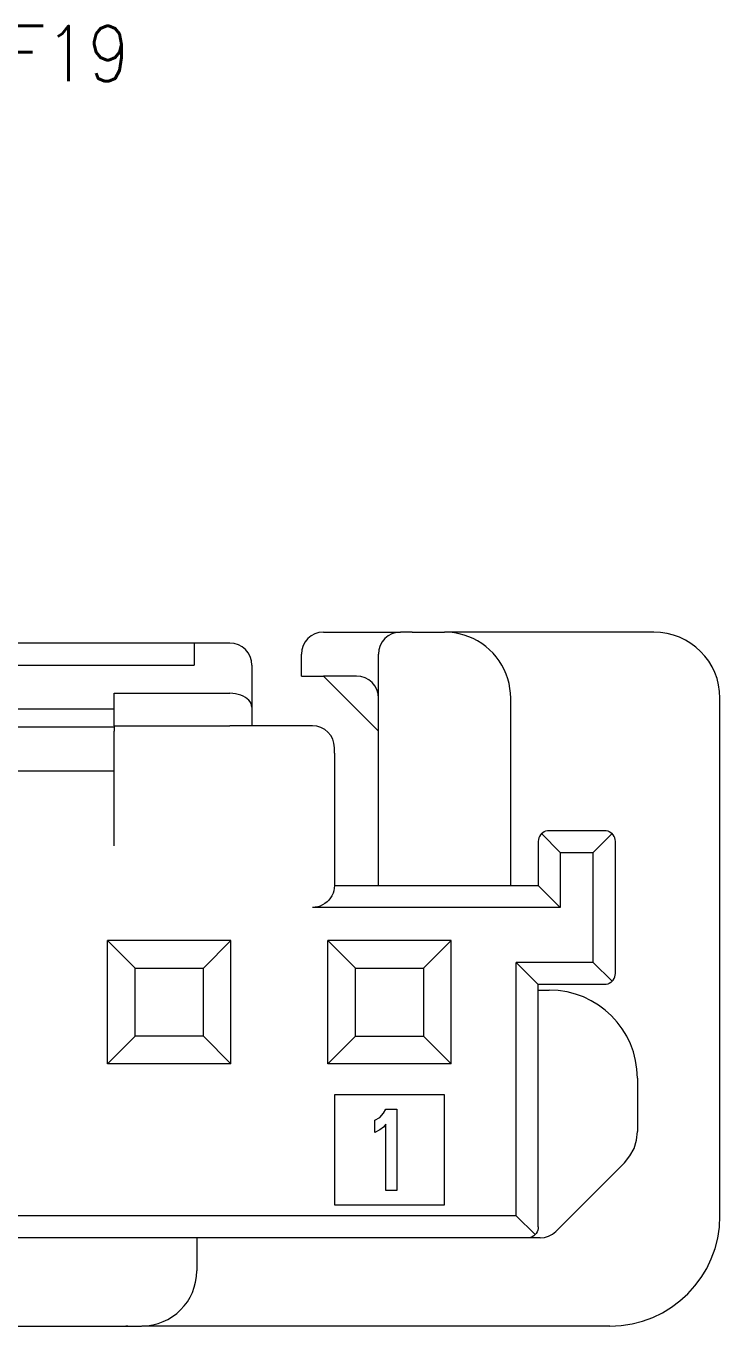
# Model space of a CAD drawing. Header units: inches. Extents: x 47316 to 59086, y 3141 to 11743.
# Drawn here: x 51314.1 to 51345.6, y 7013.2 to 7072.3 of the extents above; entities that cross this region are included whole.
import ezdxf

# ---------------------------------------------------------------- set-up
doc = ezdxf.new("R2010")
doc.units = ezdxf.units.IN
doc.header["$MEASUREMENT"] = 0
doc.styles.get("Standard").update_dxf_attribs({"font": ''})
doc.styles.get('Standard').set_extended_font_data('SimSun')

msp = doc.modelspace()

# ---------------------------------------------------------------- linework, layer by layer
at = {"lineweight": 0}
for p, q in [((51327.446, 7044.727), (51327.258, 7044.669)), ((51327.647, 7044.747), (51327.446, 7044.727)), ((51327.647, 7044.747), (51331.147, 7044.747)), ((51330.946, 7044.727), (51330.758, 7044.669)), ((51331.147, 7044.747), (51330.946, 7044.727)), ((51331.338, 7044.747), (51331.147, 7044.747)), ((51331.514, 7044.747), (51331.338, 7044.747)), ((51331.672, 7044.747), (51331.514, 7044.747)), ((51331.672, 7044.747), (51333.147, 7044.747)), ((51333.372, 7044.739), (51333.147, 7044.747)), ((51342.647, 7044.747), (51333.147, 7044.747)), ((51333.594, 7044.714), (51333.372, 7044.739)), ((51333.815, 7044.672), (51333.594, 7044.714)), ((51334.032, 7044.614), (51333.815, 7044.672)), ((51342.954, 7044.732), (51342.647, 7044.747)), ((51343.252, 7044.686), (51342.954, 7044.732)), ((51343.539, 7044.612), (51343.252, 7044.686)), ((51320.783, 7044.247), (51300.512, 7044.247)), ((51320.925, 7044.247), (51320.783, 7044.247)), ((51321.065, 7044.247), (51320.925, 7044.247)), ((51321.199, 7044.247), (51321.065, 7044.247)), ((51321.324, 7044.247), (51321.199, 7044.247)), ((51321.438, 7044.247), (51321.324, 7044.247)), ((51321.539, 7044.247), (51321.438, 7044.247)), ((51321.624, 7044.247), (51321.539, 7044.247)), ((51321.693, 7044.247), (51321.624, 7044.247)), ((51321.743, 7044.247), (51321.693, 7044.247)), ((51321.773, 7044.247), (51321.743, 7044.247)), ((51321.783, 7044.247), (51321.773, 7044.247)), ((51323.397, 7044.247), (51321.783, 7044.247)), ((51321.783, 7044.247), (51321.783, 7044.237)), ((51321.783, 7044.237), (51321.783, 7044.207)), ((51321.783, 7044.207), (51321.783, 7044.157)), ((51321.783, 7044.157), (51321.783, 7044.088)), ((51321.783, 7044.088), (51321.783, 7044.003)), ((51323.599, 7044.227), (51323.397, 7044.247)), ((51323.787, 7044.169), (51323.599, 7044.227)), ((51323.956, 7044.076), (51323.787, 7044.169)), ((51326.726, 7044.136), (51326.668, 7043.949)), ((51326.818, 7044.306), (51326.726, 7044.136)), ((51326.94, 7044.454), (51326.818, 7044.306)), ((51327.088, 7044.576), (51326.94, 7044.454)), ((51327.258, 7044.669), (51327.088, 7044.576)), ((51330.226, 7044.136), (51330.168, 7043.949)), ((51330.318, 7044.306), (51330.226, 7044.136)), ((51330.44, 7044.454), (51330.318, 7044.306)), ((51330.588, 7044.576), (51330.44, 7044.454)), ((51330.758, 7044.669), (51330.588, 7044.576)), ((51334.243, 7044.54), (51334.032, 7044.614)), ((51334.449, 7044.45), (51334.243, 7044.54)), ((51334.647, 7044.345), (51334.449, 7044.45)), ((51334.837, 7044.226), (51334.647, 7044.345)), ((51335.018, 7044.093), (51334.837, 7044.226)), ((51335.188, 7043.946), (51335.018, 7044.093)), ((51343.815, 7044.511), (51343.539, 7044.612)), ((51344.077, 7044.385), (51343.815, 7044.511)), ((51344.325, 7044.235), (51344.077, 7044.385)), ((51344.556, 7044.062), (51344.325, 7044.235)), ((51321.783, 7044.003), (51321.783, 7043.902)), ((51321.783, 7043.902), (51321.783, 7043.788)), ((51321.783, 7043.788), (51321.783, 7043.663)), ((51321.783, 7043.663), (51321.783, 7043.529)), ((51321.783, 7043.529), (51321.783, 7043.389)), ((51324.104, 7043.954), (51323.956, 7044.076)), ((51324.227, 7043.806), (51324.104, 7043.954)), ((51324.319, 7043.636), (51324.227, 7043.806)), ((51324.377, 7043.449), (51324.319, 7043.636)), ((51326.668, 7043.949), (51326.647, 7043.747)), ((51326.647, 7042.747), (51326.647, 7043.747)), ((51330.168, 7043.949), (51330.147, 7043.747)), ((51330.147, 7033.247), (51330.147, 7043.747)), ((51335.346, 7043.788), (51335.188, 7043.946)), ((51335.493, 7043.618), (51335.346, 7043.788)), ((51335.626, 7043.437), (51335.493, 7043.618)), ((51344.769, 7043.868), (51344.556, 7044.062)), ((51344.962, 7043.655), (51344.769, 7043.868)), ((51345.135, 7043.424), (51344.962, 7043.655)), ((51299.512, 7043.247), (51321.783, 7043.247)), ((51321.783, 7043.389), (51321.783, 7043.247)), ((51324.397, 7043.247), (51324.377, 7043.449)), ((51324.397, 7043.247), (51324.397, 7041.339)), ((51335.745, 7043.247), (51335.626, 7043.437)), ((51335.85, 7043.049), (51335.745, 7043.247)), ((51335.94, 7042.843), (51335.85, 7043.049)), ((51345.285, 7043.177), (51345.135, 7043.424)), ((51345.412, 7042.915), (51345.285, 7043.177)), ((51345.512, 7042.639), (51345.412, 7042.915)), ((51326.647, 7042.747), (51326.658, 7042.747)), ((51326.658, 7042.747), (51326.688, 7042.747)), ((51326.688, 7042.747), (51326.738, 7042.747)), ((51326.738, 7042.747), (51326.806, 7042.747)), ((51326.806, 7042.747), (51326.892, 7042.747)), ((51326.892, 7042.747), (51326.992, 7042.747)), ((51326.992, 7042.747), (51327.107, 7042.747)), ((51327.107, 7042.747), (51327.232, 7042.747)), ((51327.232, 7042.747), (51327.366, 7042.747)), ((51327.366, 7042.747), (51327.505, 7042.747)), ((51327.505, 7042.747), (51327.647, 7042.747)), ((51329.147, 7042.747), (51327.647, 7042.747)), ((51327.647, 7042.747), (51330.147, 7040.247)), ((51329.349, 7042.727), (51329.147, 7042.747)), ((51329.537, 7042.669), (51329.349, 7042.727)), ((51329.706, 7042.576), (51329.537, 7042.669)), ((51329.854, 7042.454), (51329.706, 7042.576)), ((51329.977, 7042.306), (51329.854, 7042.454)), ((51336.014, 7042.631), (51335.94, 7042.843)), ((51336.072, 7042.415), (51336.014, 7042.631)), ((51336.114, 7042.194), (51336.072, 7042.415)), ((51345.586, 7042.352), (51345.512, 7042.639)), ((51345.632, 7042.054), (51345.586, 7042.352)), ((51318.147, 7041.969), (51323.397, 7041.969)), ((51318.147, 7040.497), (51318.147, 7041.969)), ((51323.528, 7041.964), (51323.397, 7041.969)), ((51323.656, 7041.948), (51323.528, 7041.964)), ((51323.78, 7041.921), (51323.656, 7041.948)), ((51323.897, 7041.885), (51323.78, 7041.921)), ((51324.006, 7041.839), (51323.897, 7041.885)), ((51324.104, 7041.785), (51324.006, 7041.839)), ((51324.191, 7041.723), (51324.104, 7041.785)), ((51324.263, 7041.654), (51324.191, 7041.723)), ((51330.069, 7042.136), (51329.977, 7042.306)), ((51330.127, 7041.949), (51330.069, 7042.136)), ((51330.147, 7041.747), (51330.127, 7041.949)), ((51336.139, 7041.971), (51336.114, 7042.194)), ((51336.147, 7041.747), (51336.139, 7041.971)), ((51336.147, 7033.247), (51336.147, 7041.747)), ((51345.647, 7041.747), (51345.632, 7042.054)), ((51345.647, 7032.615), (51345.647, 7041.747)), ((51318.147, 7041.247), (51303.147, 7041.247)), ((51324.321, 7041.58), (51324.263, 7041.654)), ((51324.363, 7041.502), (51324.321, 7041.58)), ((51324.389, 7041.422), (51324.363, 7041.502)), ((51324.397, 7041.339), (51324.389, 7041.422)), ((51324.397, 7041.339), (51324.397, 7040.497)), ((51303.147, 7040.453), (51318.147, 7040.453)), ((51318.147, 7040.428), (51303.147, 7040.428)), ((51318.147, 7040.497), (51318.147, 7040.453)), ((51318.147, 7040.497), (51323.397, 7040.497)), ((51318.147, 7040.428), (51318.147, 7040.249)), ((51318.147, 7040.233), (51318.147, 7040.249)), ((51318.147, 7040.196), (51318.147, 7040.233)), ((51318.147, 7040.137), (51318.147, 7040.196)), ((51318.147, 7040.057), (51318.147, 7040.137)), ((51318.147, 7039.955), (51318.147, 7040.057)), ((51318.147, 7039.833), (51318.147, 7039.955)), ((51327.147, 7040.497), (51323.397, 7040.497)), ((51327.349, 7040.477), (51327.147, 7040.497)), ((51327.537, 7040.419), (51327.349, 7040.477)), ((51327.706, 7040.326), (51327.537, 7040.419)), ((51327.854, 7040.204), (51327.706, 7040.326)), ((51327.977, 7040.056), (51327.854, 7040.204)), ((51328.069, 7039.886), (51327.977, 7040.056)), ((51318.147, 7039.691), (51318.147, 7039.833)), ((51318.147, 7039.529), (51318.147, 7039.691)), ((51318.147, 7039.349), (51318.147, 7039.529)), ((51328.127, 7039.699), (51328.069, 7039.886)), ((51328.147, 7039.497), (51328.127, 7039.699)), ((51328.147, 7039.249), (51328.147, 7039.497)), ((51318.147, 7039.15), (51318.147, 7039.349)), ((51318.147, 7038.934), (51318.147, 7039.15)), ((51318.147, 7038.702), (51318.147, 7038.934)), ((51328.147, 7039.249), (51328.147, 7039.234)), ((51328.147, 7039.234), (51328.147, 7039.199)), ((51328.147, 7039.199), (51328.147, 7039.143)), ((51328.147, 7039.143), (51328.147, 7039.066)), ((51328.147, 7039.066), (51328.147, 7038.969)), ((51328.147, 7038.969), (51328.147, 7038.853)), ((51328.147, 7038.853), (51328.147, 7038.717)), ((51303.147, 7038.445), (51318.147, 7038.445)), ((51318.147, 7038.454), (51318.147, 7038.702)), ((51318.147, 7038.192), (51318.147, 7038.454)), ((51318.147, 7037.917), (51318.147, 7038.192)), ((51328.147, 7038.717), (51328.147, 7038.563)), ((51328.147, 7038.563), (51328.147, 7038.392)), ((51328.147, 7038.392), (51328.147, 7038.204)), ((51328.147, 7038.204), (51328.147, 7038)), ((51318.147, 7037.63), (51318.147, 7037.917)), ((51318.147, 7037.332), (51318.147, 7037.63)), ((51328.147, 7038), (51328.147, 7037.781)), ((51328.147, 7037.781), (51328.147, 7037.548)), ((51318.147, 7037.024), (51318.147, 7037.332)), ((51318.147, 7036.708), (51318.147, 7037.024)), ((51328.147, 7037.548), (51328.147, 7037.304)), ((51328.147, 7037.304), (51328.147, 7037.047)), ((51328.147, 7037.047), (51328.147, 7036.781)), ((51318.147, 7036.385), (51318.147, 7036.708)), ((51328.147, 7036.781), (51328.147, 7036.506)), ((51328.147, 7036.506), (51328.147, 7036.224)), ((51318.147, 7036.057), (51318.147, 7036.385)), ((51318.147, 7035.724), (51318.147, 7036.057)), ((51328.147, 7036.224), (51328.147, 7035.936)), ((51328.147, 7035.936), (51328.147, 7035.644)), ((51318.147, 7035.388), (51318.147, 7035.724)), ((51318.147, 7035.051), (51318.147, 7035.388)), ((51328.147, 7035.644), (51328.147, 7035.348)), ((51328.147, 7035.348), (51328.147, 7035.051)), ((51337.403, 7035.325), (51337.397, 7035.247)), ((51337.397, 7035.247), (51337.397, 7033.247)), ((51337.422, 7035.402), (51337.403, 7035.325)), ((51337.452, 7035.474), (51337.422, 7035.402)), ((51337.493, 7035.541), (51337.452, 7035.474)), ((51337.544, 7035.601), (51337.493, 7035.541)), ((51337.544, 7035.601), (51337.603, 7035.652)), ((51337.544, 7035.601), (51338.397, 7034.747)), ((51337.603, 7035.652), (51337.67, 7035.693)), ((51337.67, 7035.693), (51337.743, 7035.723)), ((51337.743, 7035.723), (51337.819, 7035.741)), ((51337.819, 7035.741), (51337.897, 7035.747)), ((51337.897, 7035.747), (51340.397, 7035.747)), ((51339.897, 7034.747), (51340.751, 7035.601)), ((51340.397, 7035.747), (51340.476, 7035.741)), ((51340.476, 7035.741), (51340.552, 7035.723)), ((51340.552, 7035.723), (51340.624, 7035.693)), ((51340.624, 7035.693), (51340.691, 7035.652)), ((51340.691, 7035.652), (51340.751, 7035.601)), ((51340.802, 7035.541), (51340.751, 7035.601)), ((51340.843, 7035.474), (51340.802, 7035.541)), ((51340.873, 7035.402), (51340.843, 7035.474)), ((51340.891, 7035.325), (51340.873, 7035.402)), ((51340.897, 7035.247), (51340.891, 7035.325)), ((51340.897, 7029.247), (51340.897, 7035.247)), ((51328.147, 7035.051), (51328.147, 7033.247)), ((51338.397, 7034.747), (51338.397, 7032.247)), ((51338.397, 7034.747), (51339.897, 7034.747)), ((51339.897, 7029.747), (51339.897, 7034.747)), ((51328.082, 7032.893), (51328.033, 7032.782)), ((51328.118, 7033.008), (51328.082, 7032.893)), ((51328.14, 7033.127), (51328.118, 7033.008)), ((51328.147, 7033.247), (51328.14, 7033.127)), ((51328.147, 7033.247), (51337.397, 7033.247)), ((51338.397, 7032.247), (51337.397, 7033.247)), ((51327.502, 7032.312), (51327.387, 7032.276)), ((51327.612, 7032.362), (51327.502, 7032.312)), ((51327.715, 7032.424), (51327.612, 7032.362)), ((51327.81, 7032.499), (51327.715, 7032.424)), ((51327.896, 7032.584), (51327.81, 7032.499)), ((51327.97, 7032.679), (51327.896, 7032.584)), ((51328.033, 7032.782), (51327.97, 7032.679)), ((51345.647, 7032.168), (51345.647, 7032.615)), ((51327.268, 7032.254), (51327.147, 7032.247)), ((51338.397, 7032.247), (51327.147, 7032.247)), ((51327.387, 7032.276), (51327.268, 7032.254)), ((51345.647, 7032.058), (51345.647, 7032.168)), ((51345.647, 7031.928), (51345.647, 7032.058)), ((51345.647, 7031.779), (51345.647, 7031.928)), ((51345.647, 7031.612), (51345.647, 7031.779)), ((51345.647, 7031.431), (51345.647, 7031.612)), ((51345.647, 7031.236), (51345.647, 7031.431)), ((51345.647, 7031.031), (51345.647, 7031.236)), ((51323.447, 7030.747), (51317.847, 7030.747)), ((51317.847, 7025.147), (51317.847, 7030.747)), ((51317.847, 7030.747), (51319.097, 7029.497)), ((51323.447, 7030.747), (51322.197, 7029.497)), ((51323.447, 7025.147), (51323.447, 7030.747)), ((51333.447, 7030.747), (51327.847, 7030.747)), ((51327.847, 7025.147), (51327.847, 7030.747)), ((51327.847, 7030.747), (51329.097, 7029.497)), ((51332.197, 7029.497), (51333.447, 7030.747)), ((51333.447, 7025.147), (51333.447, 7030.747)), ((51345.647, 7030.818), (51345.647, 7031.031)), ((51345.647, 7030.6), (51345.647, 7030.818)), ((51345.647, 7030.379), (51345.647, 7030.6)), ((51345.647, 7018.247), (51345.647, 7030.379)), ((51319.097, 7029.497), (51322.197, 7029.497)), ((51319.097, 7026.397), (51319.097, 7029.497)), ((51322.197, 7026.397), (51322.197, 7029.497)), ((51329.097, 7026.397), (51329.097, 7029.497)), ((51329.097, 7029.497), (51332.197, 7029.497)), ((51332.197, 7029.497), (51332.197, 7026.397)), ((51339.897, 7029.747), (51336.397, 7029.747)), ((51336.397, 7018.247), (51336.397, 7029.747)), ((51337.397, 7028.747), (51336.397, 7029.747)), ((51340.751, 7028.894), (51339.897, 7029.747)), ((51337.397, 7017.747), (51337.397, 7028.747)), ((51340.397, 7028.747), (51337.397, 7028.747)), ((51340.476, 7028.753), (51340.397, 7028.747)), ((51340.552, 7028.772), (51340.476, 7028.753)), ((51340.624, 7028.802), (51340.552, 7028.772)), ((51340.691, 7028.843), (51340.624, 7028.802)), ((51340.751, 7028.894), (51340.691, 7028.843)), ((51340.751, 7028.894), (51340.802, 7028.953)), ((51340.802, 7028.953), (51340.843, 7029.02)), ((51340.843, 7029.02), (51340.873, 7029.093)), ((51340.873, 7029.093), (51340.891, 7029.169)), ((51340.891, 7029.169), (51340.897, 7029.247)), ((51337.397, 7028.497), (51337.897, 7028.497)), ((51338.306, 7028.476), (51337.897, 7028.497)), ((51338.703, 7028.416), (51338.306, 7028.476)), ((51339.087, 7028.317), (51338.703, 7028.416)), ((51339.454, 7028.183), (51339.087, 7028.317)), ((51339.804, 7028.014), (51339.454, 7028.183)), ((51340.134, 7027.814), (51339.804, 7028.014)), ((51340.442, 7027.584), (51340.134, 7027.814)), ((51340.726, 7027.326), (51340.442, 7027.584)), ((51340.984, 7027.042), (51340.726, 7027.326)), ((51341.214, 7026.734), (51340.984, 7027.042)), ((51319.097, 7026.397), (51317.847, 7025.147)), ((51322.197, 7026.397), (51319.097, 7026.397)), ((51323.447, 7025.147), (51322.197, 7026.397)), ((51329.097, 7026.397), (51327.847, 7025.147)), ((51329.097, 7026.397), (51332.197, 7026.397)), ((51332.197, 7026.397), (51333.447, 7025.147)), ((51341.415, 7026.404), (51341.214, 7026.734)), ((51341.583, 7026.054), (51341.415, 7026.404)), ((51341.717, 7025.687), (51341.583, 7026.054)), ((51341.816, 7025.303), (51341.717, 7025.687)), ((51341.877, 7024.906), (51341.816, 7025.303)), ((51323.447, 7025.147), (51317.847, 7025.147)), ((51333.447, 7025.147), (51327.847, 7025.147)), ((51341.897, 7024.497), (51341.877, 7024.906)), ((51341.897, 7024.497), (51341.897, 7022.076)), ((51333.147, 7023.747), (51328.147, 7023.747)), ((51328.147, 7023.747), (51328.147, 7018.747)), ((51333.147, 7018.747), (51333.147, 7023.747)), ((51330.201, 7022.716), (51330.368, 7022.903)), ((51330.368, 7022.903), (51330.479, 7023.091)), ((51330.479, 7023.091), (51330.979, 7023.091)), ((51330.979, 7023.091), (51330.979, 7019.403)), ((51329.979, 7022.591), (51330.201, 7022.716)), ((51329.979, 7022.028), (51329.979, 7022.591)), ((51330.368, 7022.278), (51330.201, 7022.153)), ((51330.479, 7022.403), (51330.368, 7022.278)), ((51330.479, 7019.403), (51330.479, 7022.403)), ((51330.201, 7022.153), (51329.979, 7022.028)), ((51341.745, 7021.31), (51341.859, 7021.684)), ((51341.859, 7021.684), (51341.897, 7022.076)), ((51341.561, 7020.966), (51341.745, 7021.31)), ((51341.312, 7020.661), (51338.19, 7017.54)), ((51341.312, 7020.661), (51341.561, 7020.966)), ((51330.979, 7019.403), (51330.479, 7019.403)), ((51328.147, 7018.747), (51333.147, 7018.747)), ((51336.397, 7018.247), (51284.897, 7018.247)), ((51336.397, 7018.247), (51337.251, 7017.394)), ((51345.622, 7017.736), (51345.647, 7018.247)), ((51337.373, 7017.593), (51337.343, 7017.52)), ((51337.391, 7017.669), (51337.373, 7017.593)), ((51337.397, 7017.747), (51337.391, 7017.669)), ((51338.038, 7017.415), (51338.19, 7017.54)), ((51345.546, 7017.239), (51345.622, 7017.736)), ((51336.897, 7017.247), (51284.397, 7017.247)), ((51321.897, 7017.247), (51321.897, 7015.747)), ((51336.976, 7017.253), (51336.897, 7017.247)), ((51337.483, 7017.247), (51336.897, 7017.247)), ((51337.052, 7017.272), (51336.976, 7017.253)), ((51337.124, 7017.302), (51337.052, 7017.272)), ((51337.191, 7017.343), (51337.124, 7017.302)), ((51337.251, 7017.394), (51337.191, 7017.343)), ((51337.302, 7017.453), (51337.251, 7017.394)), ((51337.343, 7017.52), (51337.302, 7017.453)), ((51337.483, 7017.247), (51337.679, 7017.267)), ((51337.679, 7017.267), (51337.866, 7017.323)), ((51337.866, 7017.323), (51338.038, 7017.415)), ((51345.423, 7016.76), (51345.546, 7017.239)), ((51345.254, 7016.301), (51345.423, 7016.76)), ((51344.793, 7015.452), (51345.044, 7015.864)), ((51345.044, 7015.864), (51345.254, 7016.301)), ((51321.785, 7015.004), (51321.847, 7015.243)), ((51321.847, 7015.243), (51321.884, 7015.492)), ((51321.884, 7015.492), (51321.897, 7015.747)), ((51344.506, 7015.067), (51344.793, 7015.452)), ((51321.596, 7014.556), (51321.701, 7014.774)), ((51321.701, 7014.774), (51321.785, 7015.004)), ((51343.828, 7014.389), (51344.183, 7014.712)), ((51344.183, 7014.712), (51344.506, 7015.067)), ((51321.165, 7013.979), (51321.326, 7014.157)), ((51321.326, 7014.157), (51321.47, 7014.349)), ((51321.47, 7014.349), (51321.596, 7014.556)), ((51343.031, 7013.851), (51343.443, 7014.101)), ((51343.443, 7014.101), (51343.828, 7014.389)), ((51320.141, 7013.36), (51320.37, 7013.444)), ((51320.37, 7013.444), (51320.589, 7013.549)), ((51320.589, 7013.549), (51320.795, 7013.674)), ((51320.795, 7013.674), (51320.988, 7013.818)), ((51320.988, 7013.818), (51321.165, 7013.979)), ((51341.655, 7013.349), (51342.134, 7013.472)), ((51342.134, 7013.472), (51342.594, 7013.64)), ((51342.594, 7013.64), (51343.031, 7013.851)), ((51309.647, 7013.247), (51319.397, 7013.247)), ((51318.717, 7013.247), (51318.684, 7013.247)), ((51318.748, 7013.247), (51318.717, 7013.247)), ((51318.726, 7013.247), (51318.743, 7013.247)), ((51318.743, 7013.247), (51318.754, 7013.247)), ((51318.766, 7013.247), (51318.748, 7013.247)), ((51318.754, 7013.247), (51318.766, 7013.247)), ((51318.777, 7013.247), (51318.902, 7013.247)), ((51318.902, 7013.247), (51319.026, 7013.247)), ((51319.026, 7013.247), (51319.151, 7013.247)), ((51319.151, 7013.247), (51319.274, 7013.247)), ((51319.274, 7013.247), (51319.397, 7013.247)), ((51319.397, 7013.247), (51319.653, 7013.26)), ((51340.647, 7013.247), (51319.398, 7013.247)), ((51319.653, 7013.26), (51319.901, 7013.298)), ((51319.901, 7013.298), (51320.141, 7013.36)), ((51340.647, 7013.247), (51341.159, 7013.273)), ((51341.159, 7013.273), (51341.655, 7013.349))]:
    msp.add_line(p, q, dxfattribs=at)

# ---------------------------------------------------------------- texts
at = {"color": 21, "linetype": 'Continuous', "lineweight": 15, "insert": (51311.256, 7072.263), "char_height": 2.5, "width": 8.46429, "attachment_point": 1}
msp.add_mtext('\\Fromans.shx;\\W0.9000000000;\\T1.0000000000;\\o\\lRF19', dxfattribs=at)

doc.saveas('drawing.dxf')
